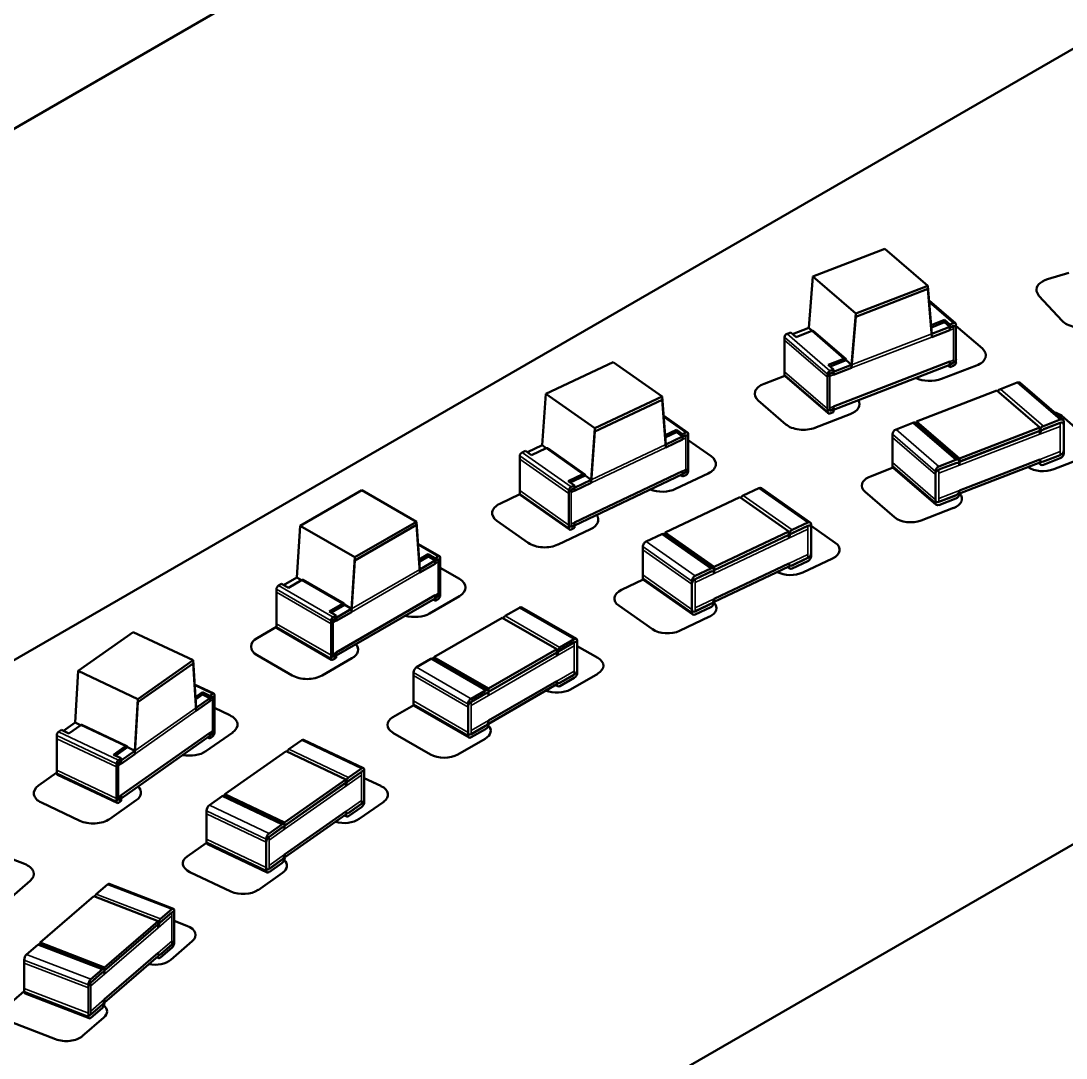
# Model space of a CAD drawing. Header units: inches. Extents: x -20.7 to 49, y -43 to 17.2.
# Drawn here: x -16.195 to -14.916, y -1.055 to 0.214 of the extents above; entities that cross this region are included whole.
import ezdxf

# ---------------------------------------------------------------- set-up
doc = ezdxf.new("R2010")
doc.units = ezdxf.units.IN
doc.header["$MEASUREMENT"] = 0
doc.layers.add('Visible (ANSI)', color=7, linetype='Continuous', lineweight=50)
doc.layers.add('Visible Narrow (ANSI)', color=7, linetype='Continuous', lineweight=35)

msp = doc.modelspace()

# ---------------------------------------------------------------- linework, layer by layer
at = {"layer": 'Visible (ANSI)'}
for p, q in [((-14.6888, 0.957), (-17.2779, -0.5378)), ((-17.2233, -1.1568), (-14.6665, 0.3194)), ((-13.4192, 0.0664), (-16.0332, -1.4429)), ((-15.226, -0.0984), (-15.1377, -0.0643)), ((-15.1377, -0.0643), (-15.0852, -0.1097)), ((-15.231, -0.1611), (-15.226, -0.0984)), ((-15.226, -0.0984), (-15.1735, -0.1438)), ((-14.9389, -0.1017), (-14.9128, -0.0937)), ((-15.1735, -0.1438), (-15.0852, -0.1097)), ((-15.1735, -0.1477), (-15.0852, -0.1136)), ((-15.0852, -0.1097), (-15.0803, -0.1686)), ((-15.0852, -0.1136), (-15.0803, -0.1724)), ((-15.0514, -0.1556), (-15.0837, -0.1278)), ((-14.9495, -0.1219), (-14.9524, -0.1163)), ((-14.921, -0.1527), (-14.9495, -0.1219)), ((-15.1785, -0.2064), (-15.1735, -0.1438)), ((-15.1785, -0.2103), (-15.1735, -0.1477)), ((-15.0647, -0.1515), (-15.0812, -0.1578)), ((-15.0582, -0.1571), (-15.0647, -0.1515)), ((-15.0647, -0.1515), (-15.0647, -0.1544)), ((-15.2507, -0.1687), (-15.231, -0.1611)), ((-15.2465, -0.1724), (-15.2273, -0.165)), ((-15.231, -0.1611), (-15.2266, -0.1648)), ((-15.1857, -0.1992), (-15.225, -0.1652)), ((-15.0809, -0.1606), (-15.0647, -0.1544)), ((-15.0803, -0.1686), (-15.0582, -0.16)), ((-15.0803, -0.1724), (-15.0582, -0.1639)), ((-15.0647, -0.1544), (-15.0582, -0.16)), ((-15.0582, -0.1571), (-15.0537, -0.1554)), ((-15.0582, -0.1571), (-15.0582, -0.16)), ((-15.0582, -0.161), (-15.0537, -0.1593)), ((-15.0582, -0.161), (-15.0582, -0.1639)), ((-15.0508, -0.1996), (-15.0508, -0.1572)), ((-15.0508, -0.1586), (-15.0185, -0.1865)), ((-15.0508, -0.2035), (-15.0508, -0.1611)), ((-15.2604, -0.2149), (-15.2604, -0.1724)), ((-15.2604, -0.2187), (-15.2604, -0.1763)), ((-15.2575, -0.1684), (-15.253, -0.1667)), ((-15.253, -0.1667), (-15.2465, -0.1724)), ((-15.5525, -0.242), (-15.4703, -0.203)), ((-15.4703, -0.203), (-15.4104, -0.2452)), ((-15.188, -0.199), (-15.2071, -0.2064)), ((-15.2048, -0.2084), (-15.185, -0.2008)), ((-15.2006, -0.2574), (-15.0582, -0.2025)), ((-15.185, -0.2008), (-15.1785, -0.2064)), ((-15.0582, -0.2025), (-15.0582, -0.2054)), ((-15.0582, -0.2054), (-15.0537, -0.2037)), ((-15.2071, -0.2064), (-15.2006, -0.2121)), ((-15.205, -0.2138), (-15.2006, -0.2121)), ((-15.205, -0.2176), (-15.2006, -0.2159)), ((-15.2006, -0.2613), (-15.0582, -0.2063)), ((-15.2006, -0.215), (-15.1785, -0.2064)), ((-15.2006, -0.2188), (-15.1785, -0.2103)), ((-15.2006, -0.215), (-15.2006, -0.2121)), ((-15.2006, -0.2188), (-15.2006, -0.2159)), ((-15.0256, -0.2072), (-15.0686, -0.2237)), ((-15.0582, -0.2092), (-15.0605, -0.2072)), ((-15.0582, -0.2063), (-15.0582, -0.2092)), ((-15.0582, -0.2092), (-15.0537, -0.2075)), ((-15.2856, -0.2295), (-15.2602, -0.2197)), ((-15.2073, -0.2656), (-15.2598, -0.2203)), ((-15.2079, -0.2602), (-15.2079, -0.2178)), ((-15.2079, -0.2641), (-15.2079, -0.2217)), ((-14.9964, -0.2361), (-14.9758, -0.2281)), ((-14.9198, -0.2738), (-14.9723, -0.2285)), ((-15.5571, -0.3049), (-15.5525, -0.242)), ((-15.5525, -0.242), (-15.4926, -0.2841)), ((-15.0991, -0.2757), (-15.0008, -0.2378)), ((-14.9484, -0.2832), (-15.0008, -0.2378)), ((-15.4926, -0.2841), (-15.4104, -0.2452)), ((-15.4926, -0.288), (-15.4104, -0.2491)), ((-15.4104, -0.2452), (-15.4058, -0.3038)), ((-15.4104, -0.2491), (-15.4058, -0.3077)), ((-15.2591, -0.2793), (-15.2927, -0.2502)), ((-15.3791, -0.2892), (-15.4086, -0.2685)), ((-15.1803, -0.2668), (-15.2233, -0.2834)), ((-15.205, -0.262), (-15.2006, -0.2603)), ((-15.205, -0.2659), (-15.2006, -0.2642)), ((-15.2006, -0.2603), (-15.2006, -0.2574)), ((-15.2006, -0.2642), (-15.2006, -0.2613)), ((-15.1241, -0.2854), (-15.1035, -0.2774)), ((-15.0475, -0.3231), (-15.1, -0.2777)), ((-15.0466, -0.321), (-15.0991, -0.2757)), ((-15.0991, -0.2785), (-15.0991, -0.2757)), ((-14.9439, -0.2815), (-14.9233, -0.2735)), ((-14.9439, -0.2853), (-14.9233, -0.2774)), ((-14.9214, -0.269), (-14.8854, -0.3002)), ((-14.9189, -0.3109), (-14.9189, -0.2761)), ((-14.9189, -0.3147), (-14.9189, -0.28)), ((-15.4971, -0.3471), (-15.4926, -0.2841)), ((-15.4971, -0.3509), (-15.4926, -0.288)), ((-15.3928, -0.2859), (-15.4067, -0.2925)), ((-15.4065, -0.2953), (-15.3928, -0.2888)), ((-15.4058, -0.3038), (-15.3853, -0.2941)), ((-15.3853, -0.2912), (-15.3928, -0.2859)), ((-15.3928, -0.2859), (-15.3928, -0.2888)), ((-15.3928, -0.2888), (-15.3853, -0.2941)), ((-15.3853, -0.2912), (-15.3812, -0.2892)), ((-15.3853, -0.2912), (-15.3853, -0.2941)), ((-15.3853, -0.295), (-15.3812, -0.2931)), ((-15.3784, -0.3333), (-15.3784, -0.2908)), ((-15.1285, -0.3261), (-15.1285, -0.2914)), ((-15.0466, -0.321), (-14.9484, -0.2832)), ((-15.0466, -0.3249), (-14.9484, -0.287)), ((-14.9484, -0.2875), (-14.9484, -0.2832)), ((-14.9484, -0.2914), (-14.9484, -0.287)), ((-15.5752, -0.3135), (-15.5571, -0.3049)), ((-15.5571, -0.3049), (-15.552, -0.3084)), ((-15.4058, -0.3077), (-15.3853, -0.2979)), ((-15.3853, -0.295), (-15.3853, -0.2979)), ((-15.3784, -0.3371), (-15.3784, -0.2947)), ((-15.3784, -0.2987), (-15.3504, -0.3184)), ((-15.1285, -0.33), (-15.1285, -0.2953)), ((-15.5845, -0.3603), (-15.5845, -0.3179)), ((-15.5817, -0.3137), (-15.5776, -0.3117)), ((-15.5776, -0.3117), (-15.5701, -0.317)), ((-15.5701, -0.317), (-15.5523, -0.3086)), ((-15.5053, -0.3402), (-15.5503, -0.3086)), ((-14.9439, -0.3249), (-14.9233, -0.3169)), ((-14.8919, -0.3191), (-14.9312, -0.3343)), ((-15.5845, -0.3642), (-15.5845, -0.3217)), ((-15.1555, -0.3429), (-15.1277, -0.3322)), ((-15.0751, -0.3776), (-15.1276, -0.3323)), ((-15.0716, -0.3307), (-15.051, -0.3228)), ((-15.0716, -0.3346), (-15.051, -0.3266)), ((-15.0466, -0.3254), (-15.0466, -0.321)), ((-15.0466, -0.3601), (-14.9484, -0.3222)), ((-15.0466, -0.3292), (-15.0466, -0.3249)), ((-15.0466, -0.3249), (-15.0466, -0.3249)), ((-15.0466, -0.364), (-14.9484, -0.3261)), ((-14.9474, -0.3284), (-14.9496, -0.3265)), ((-14.9439, -0.3287), (-14.9233, -0.3208)), ((-15.5074, -0.3402), (-15.5252, -0.3486)), ((-15.5227, -0.3504), (-15.5046, -0.3418)), ((-15.5177, -0.3992), (-15.3853, -0.3365)), ((-15.5177, -0.4031), (-15.3853, -0.3404)), ((-15.5046, -0.3418), (-15.4971, -0.3471)), ((-15.354, -0.3394), (-15.3939, -0.3583)), ((-15.3853, -0.3432), (-15.3877, -0.3415)), ((-15.3853, -0.3365), (-15.3853, -0.3394)), ((-15.3853, -0.3394), (-15.3812, -0.3374)), ((-15.3853, -0.3404), (-15.3853, -0.3432)), ((-15.3853, -0.3432), (-15.3812, -0.3413)), ((-15.076, -0.3715), (-15.076, -0.3368)), ((-15.076, -0.3753), (-15.076, -0.3406)), ((-15.5252, -0.3486), (-15.5177, -0.3539)), ((-15.5218, -0.3558), (-15.5177, -0.3539)), ((-15.5218, -0.3597), (-15.5177, -0.3578)), ((-15.5177, -0.3568), (-15.4971, -0.3471)), ((-15.5177, -0.3607), (-15.4971, -0.3509)), ((-15.5177, -0.3568), (-15.5177, -0.3539)), ((-15.5177, -0.3607), (-15.5177, -0.3578)), ((-15.3111, -0.3663), (-15.292, -0.3572)), ((-15.229, -0.3994), (-15.2889, -0.3572)), ((-15.853, -0.4033), (-15.7779, -0.3599)), ((-15.7779, -0.3599), (-15.711, -0.3985)), ((-15.6089, -0.3764), (-15.5844, -0.3647)), ((-15.5238, -0.4079), (-15.5838, -0.3658)), ((-15.5245, -0.4025), (-15.5245, -0.36)), ((-15.5245, -0.4063), (-15.5245, -0.3639)), ((-15.4065, -0.4115), (-15.3152, -0.3683)), ((-15.2553, -0.4104), (-15.3152, -0.3683)), ((-15.126, -0.393), (-15.1621, -0.3618)), ((-15.0716, -0.3741), (-15.051, -0.3662)), ((-15.0716, -0.378), (-15.051, -0.37)), ((-15.0539, -0.3816), (-15.0932, -0.3968)), ((-15.8572, -0.4665), (-15.853, -0.4033)), ((-15.853, -0.4033), (-15.7862, -0.4419)), ((-15.7862, -0.4419), (-15.711, -0.3985)), ((-15.7862, -0.4457), (-15.711, -0.4023)), ((-15.711, -0.3985), (-15.7069, -0.4568)), ((-15.711, -0.4023), (-15.7069, -0.4607)), ((-15.5741, -0.4244), (-15.6125, -0.3974)), ((-15.4978, -0.4075), (-15.5377, -0.4264)), ((-15.5218, -0.4041), (-15.5177, -0.4021)), ((-15.5218, -0.4079), (-15.5177, -0.406)), ((-15.5177, -0.4021), (-15.5177, -0.3992)), ((-15.5177, -0.406), (-15.5177, -0.4031)), ((-15.2512, -0.4085), (-15.232, -0.3994)), ((-15.2512, -0.4123), (-15.232, -0.4033)), ((-15.2279, -0.4365), (-15.2279, -0.4018)), ((-15.2279, -0.4034), (-15.1985, -0.4241)), ((-15.2279, -0.4404), (-15.2279, -0.4057)), ((-15.4298, -0.4226), (-15.4107, -0.4135)), ((-15.3477, -0.4556), (-15.4076, -0.4135)), ((-15.3466, -0.4537), (-15.4065, -0.4115)), ((-15.4065, -0.4142), (-15.4065, -0.4115)), ((-15.3466, -0.4537), (-15.2553, -0.4104)), ((-15.3466, -0.4576), (-15.2553, -0.4143)), ((-15.2553, -0.4148), (-15.2553, -0.4104)), ((-15.2553, -0.4186), (-15.2553, -0.4143)), ((-15.6825, -0.4407), (-15.7091, -0.4254)), ((-15.4339, -0.4636), (-15.4339, -0.4288)), ((-15.4339, -0.4674), (-15.4339, -0.4327)), ((-15.7904, -0.505), (-15.7862, -0.4419)), ((-15.7904, -0.5089), (-15.7862, -0.4457)), ((-15.6964, -0.4383), (-15.7077, -0.4448)), ((-15.7075, -0.4476), (-15.6964, -0.4411)), ((-15.7069, -0.4568), (-15.6881, -0.446)), ((-15.6881, -0.4431), (-15.6964, -0.4383)), ((-15.6964, -0.4383), (-15.6964, -0.4411)), ((-15.6964, -0.4411), (-15.6881, -0.446)), ((-15.6881, -0.4431), (-15.6843, -0.4409)), ((-15.6881, -0.4431), (-15.6881, -0.446)), ((-15.6881, -0.4469), (-15.6843, -0.4448)), ((-15.6881, -0.4469), (-15.6881, -0.4498)), ((-15.6818, -0.4848), (-15.6818, -0.4423)), ((-15.6818, -0.4886), (-15.6818, -0.4462)), ((-15.2512, -0.4519), (-15.232, -0.4428)), ((-15.2512, -0.4557), (-15.232, -0.4467)), ((-15.2018, -0.4433), (-15.2383, -0.4606)), ((-15.7069, -0.4607), (-15.6881, -0.4498)), ((-15.6818, -0.4549), (-15.6583, -0.4684)), ((-15.3699, -0.4647), (-15.3507, -0.4556)), ((-15.3699, -0.4686), (-15.3507, -0.4595)), ((-15.3466, -0.4928), (-15.2553, -0.4495)), ((-15.3466, -0.4966), (-15.2553, -0.4533)), ((-15.3466, -0.458), (-15.3466, -0.4537)), ((-15.3466, -0.4576), (-15.3466, -0.4575)), ((-15.3466, -0.4619), (-15.3466, -0.4576)), ((-15.2543, -0.4557), (-15.2567, -0.454)), ((-15.8735, -0.4759), (-15.8572, -0.4665)), ((-15.8676, -0.4792), (-15.8514, -0.4698)), ((-15.8572, -0.4665), (-15.8514, -0.4698)), ((-15.7995, -0.4986), (-15.8496, -0.4697)), ((-15.4601, -0.4819), (-15.4334, -0.4692)), ((-15.3729, -0.512), (-15.4329, -0.4698)), ((-15.374, -0.5057), (-15.374, -0.471)), ((-15.8823, -0.5234), (-15.8823, -0.4809)), ((-15.8823, -0.5272), (-15.8823, -0.4848)), ((-15.8797, -0.4766), (-15.876, -0.4744)), ((-15.876, -0.4744), (-15.8676, -0.4792)), ((-15.374, -0.5096), (-15.374, -0.4749)), ((-15.8092, -0.5583), (-15.6881, -0.4884)), ((-15.8092, -0.5622), (-15.6881, -0.4923)), ((-15.6583, -0.4895), (-15.6949, -0.5106)), ((-15.6881, -0.4951), (-15.6906, -0.4937)), ((-15.6881, -0.4884), (-15.6881, -0.4913)), ((-15.6881, -0.4913), (-15.6843, -0.4891)), ((-15.6881, -0.4923), (-15.6881, -0.4951)), ((-15.6881, -0.4951), (-15.6843, -0.493)), ((-15.8012, -0.4988), (-15.8175, -0.5082)), ((-15.8175, -0.5082), (-15.8092, -0.513)), ((-15.815, -0.5096), (-15.7987, -0.5002)), ((-15.8092, -0.5159), (-15.7904, -0.505)), ((-15.8092, -0.5197), (-15.7904, -0.5089)), ((-15.7987, -0.5002), (-15.7904, -0.505)), ((-15.6022, -0.5137), (-15.5847, -0.5036)), ((-15.5152, -0.5419), (-15.582, -0.5033)), ((-15.4222, -0.5301), (-15.4634, -0.5011)), ((-15.3699, -0.5081), (-15.3507, -0.499)), ((-15.3699, -0.512), (-15.3507, -0.5029)), ((-15.8154, -0.5619), (-15.8154, -0.5195)), ((-15.8154, -0.5658), (-15.8154, -0.5234)), ((-15.8129, -0.5152), (-15.8092, -0.513)), ((-15.8129, -0.519), (-15.8092, -0.5168)), ((-15.8092, -0.5159), (-15.8092, -0.513)), ((-15.8092, -0.5197), (-15.8092, -0.5168)), ((-15.6895, -0.5641), (-15.606, -0.5159)), ((-15.5392, -0.5545), (-15.606, -0.5159)), ((-15.3524, -0.5146), (-15.3889, -0.532)), ((-16.1247, -0.5808), (-16.0573, -0.5334)), ((-16.0573, -0.5334), (-15.9842, -0.568)), ((-15.9057, -0.5408), (-15.8823, -0.5272)), ((-15.8147, -0.5674), (-15.8815, -0.5288)), ((-15.5354, -0.5523), (-15.5179, -0.5422)), ((-15.5354, -0.5561), (-15.5179, -0.546)), ((-15.5141, -0.5791), (-15.5141, -0.5443)), ((-15.5141, -0.5829), (-15.5141, -0.5482)), ((-15.8629, -0.5866), (-15.9057, -0.5619)), ((-15.8129, -0.5634), (-15.8092, -0.5612)), ((-15.8092, -0.5612), (-15.8092, -0.5583)), ((-15.8092, -0.5651), (-15.8092, -0.5622)), ((-15.6227, -0.6027), (-15.5392, -0.5545)), ((-15.6227, -0.6065), (-15.5392, -0.5583)), ((-15.5392, -0.5588), (-15.5392, -0.5545)), ((-15.5392, -0.5627), (-15.5392, -0.5583)), ((-15.5141, -0.5506), (-15.4891, -0.5651)), ((-16.0517, -0.6154), (-15.9842, -0.568)), ((-16.0517, -0.6193), (-15.9842, -0.5719)), ((-15.9842, -0.568), (-15.9805, -0.6261)), ((-15.9842, -0.5719), (-15.9805, -0.63)), ((-15.7899, -0.5655), (-15.8264, -0.5866)), ((-15.8129, -0.5672), (-15.8092, -0.5651)), ((-15.7108, -0.5764), (-15.6933, -0.5663)), ((-15.6238, -0.6046), (-15.6906, -0.566)), ((-15.6227, -0.6027), (-15.6895, -0.5641)), ((-15.6895, -0.5666), (-15.6895, -0.5641)), ((-16.1285, -0.6442), (-16.1247, -0.5808)), ((-16.1247, -0.5808), (-16.0517, -0.6154)), ((-15.7146, -0.6176), (-15.7146, -0.5829)), ((-15.7146, -0.6215), (-15.7146, -0.5868)), ((-15.5354, -0.5957), (-15.5179, -0.5856)), ((-15.4891, -0.5844), (-15.5225, -0.6036)), ((-15.9587, -0.6087), (-15.9823, -0.5975)), ((-15.6227, -0.6417), (-15.5392, -0.5935)), ((-15.6227, -0.6456), (-15.5392, -0.5974)), ((-15.5381, -0.5998), (-15.5407, -0.5983)), ((-15.5354, -0.5995), (-15.5179, -0.5894)), ((-15.9728, -0.607), (-15.9813, -0.6131)), ((-15.9811, -0.6158), (-15.9728, -0.6099)), ((-15.9636, -0.6114), (-15.9728, -0.607)), ((-15.9728, -0.607), (-15.9728, -0.6099)), ((-15.9728, -0.6099), (-15.9636, -0.6143)), ((-15.9636, -0.6114), (-15.9603, -0.609)), ((-15.9636, -0.6114), (-15.9636, -0.6143)), ((-15.9636, -0.6152), (-15.9603, -0.6129)), ((-15.958, -0.6527), (-15.958, -0.6103)), ((-15.644, -0.615), (-15.6264, -0.6048)), ((-15.644, -0.6188), (-15.6264, -0.6087)), ((-15.6227, -0.607), (-15.6227, -0.6027)), ((-15.6227, -0.6109), (-15.6227, -0.6065)), ((-15.6227, -0.6065), (-15.6227, -0.6065)), ((-16.0554, -0.6788), (-16.0517, -0.6154)), ((-16.0554, -0.6827), (-16.0517, -0.6193)), ((-15.9805, -0.6261), (-15.9636, -0.6143)), ((-15.9805, -0.63), (-15.9636, -0.6181)), ((-15.9636, -0.6152), (-15.9636, -0.6181)), ((-15.958, -0.6566), (-15.958, -0.6142)), ((-15.958, -0.6263), (-15.9393, -0.6352)), ((-15.7396, -0.6374), (-15.7143, -0.6228)), ((-15.6466, -0.6625), (-15.7135, -0.6239)), ((-15.6477, -0.6562), (-15.6477, -0.6215)), ((-15.6477, -0.6601), (-15.6477, -0.6253)), ((-16.1429, -0.6544), (-16.1285, -0.6442)), ((-16.1362, -0.6575), (-16.1216, -0.6472)), ((-16.1285, -0.6442), (-16.1218, -0.6474)), ((-16.0653, -0.6729), (-16.1201, -0.6469)), ((-15.644, -0.6584), (-15.6264, -0.6482)), ((-15.644, -0.6622), (-15.6264, -0.6521)), ((-16.1509, -0.7025), (-16.1509, -0.66)), ((-16.1509, -0.7063), (-16.1509, -0.6639)), ((-16.1487, -0.6556), (-16.1453, -0.6532)), ((-16.1453, -0.6532), (-16.1362, -0.6575)), ((-16.0723, -0.7331), (-15.9636, -0.6567)), ((-16.0723, -0.737), (-15.9636, -0.6606)), ((-15.9357, -0.6562), (-15.9685, -0.6793)), ((-15.9636, -0.6635), (-15.9661, -0.6623)), ((-15.9636, -0.6567), (-15.9636, -0.6596)), ((-15.9636, -0.6596), (-15.9603, -0.6572)), ((-15.9636, -0.6606), (-15.9636, -0.6635)), ((-15.9636, -0.6635), (-15.9603, -0.6611)), ((-15.6937, -0.6832), (-15.7396, -0.6567)), ((-15.6269, -0.6639), (-15.6603, -0.6832)), ((-16.0668, -0.6732), (-16.0814, -0.6835)), ((-16.0789, -0.6846), (-16.0645, -0.6745)), ((-16.0645, -0.6745), (-16.0554, -0.6788)), ((-15.8669, -0.6769), (-15.8512, -0.6658)), ((-15.7758, -0.7), (-15.8489, -0.6653)), ((-16.0814, -0.6835), (-16.0723, -0.6878)), ((-16.0756, -0.6902), (-16.0723, -0.6878)), ((-16.0723, -0.6907), (-16.0554, -0.6788)), ((-16.0723, -0.6946), (-16.0554, -0.6827)), ((-16.0723, -0.6907), (-16.0723, -0.6878)), ((-15.9452, -0.732), (-15.8703, -0.6792)), ((-15.7972, -0.7139), (-15.8703, -0.6792)), ((-16.0779, -0.7371), (-16.0779, -0.6947)), ((-16.0779, -0.7409), (-16.0779, -0.6985)), ((-16.0756, -0.694), (-16.0723, -0.6917)), ((-16.0723, -0.6946), (-16.0723, -0.6917)), ((-15.7939, -0.7115), (-15.7781, -0.7004)), ((-15.7747, -0.7371), (-15.7747, -0.7024)), ((-16.1732, -0.7212), (-16.1509, -0.7055)), ((-16.0772, -0.7426), (-16.1502, -0.708)), ((-15.8722, -0.7666), (-15.7972, -0.7139)), ((-15.7972, -0.7182), (-15.7972, -0.7139)), ((-15.7939, -0.7153), (-15.7781, -0.7043)), ((-15.7747, -0.741), (-15.7747, -0.7062)), ((-15.7747, -0.7121), (-15.7543, -0.7218)), ((-15.8722, -0.7704), (-15.7972, -0.7177)), ((-15.7972, -0.7221), (-15.7972, -0.7177)), ((-16.0537, -0.7392), (-16.0865, -0.7623)), ((-16.0756, -0.7384), (-16.0723, -0.736)), ((-16.0756, -0.7423), (-16.0723, -0.7399)), ((-16.0723, -0.736), (-16.0723, -0.7331)), ((-16.0723, -0.7399), (-16.0723, -0.737)), ((-15.9643, -0.7454), (-15.9486, -0.7343)), ((-15.8732, -0.7685), (-15.9463, -0.7339)), ((-15.8722, -0.7666), (-15.9452, -0.732)), ((-15.9452, -0.7344), (-15.9452, -0.732)), ((-15.751, -0.741), (-15.781, -0.7621)), ((-16.1229, -0.7644), (-16.1697, -0.7422)), ((-15.9677, -0.7868), (-15.9677, -0.7521)), ((-15.8722, -0.8056), (-15.7972, -0.7529)), ((-15.7939, -0.7549), (-15.7781, -0.7438)), ((-15.7939, -0.7587), (-15.7781, -0.7477)), ((-15.9677, -0.7907), (-15.9677, -0.756)), ((-15.8722, -0.8095), (-15.7972, -0.7568)), ((-15.8722, -0.7709), (-15.8722, -0.7666)), ((-15.7961, -0.7592), (-15.7988, -0.7579)), ((-15.8913, -0.78), (-15.8755, -0.7689)), ((-15.8913, -0.7839), (-15.8755, -0.7728)), ((-15.8722, -0.7748), (-15.8722, -0.7704)), ((-15.8722, -0.7704), (-15.8722, -0.7704)), ((-15.9914, -0.808), (-15.9676, -0.7913)), ((-15.8946, -0.8214), (-15.8946, -0.7867)), ((-15.8946, -0.8253), (-15.8946, -0.7906)), ((-15.8935, -0.8277), (-15.9666, -0.7931)), ((-16.2044, -0.8118), (-16.1906, -0.8171)), ((-15.8913, -0.8234), (-15.8755, -0.8123)), ((-15.8913, -0.8273), (-15.8755, -0.8162)), ((-15.9379, -0.851), (-15.9881, -0.8272)), ((-15.8747, -0.828), (-15.9046, -0.8491)), ((-16.1835, -0.8378), (-16.2122, -0.8626)), ((-16.1026, -0.8542), (-16.0888, -0.8423)), ((-16.0083, -0.872), (-16.0869, -0.8417)), ((-16.1712, -0.9135), (-16.1055, -0.8568)), ((-16.027, -0.8871), (-16.1055, -0.8568)), ((-16.024, -0.8845), (-16.0102, -0.8726)), ((-16.024, -0.8884), (-16.0102, -0.8765)), ((-16.0073, -0.9091), (-16.0073, -0.8744)), ((-16.0073, -0.913), (-16.0073, -0.8783)), ((-16.0926, -0.9438), (-16.027, -0.8871)), ((-16.0926, -0.9476), (-16.027, -0.8909)), ((-16.027, -0.8914), (-16.027, -0.8871)), ((-16.027, -0.8953), (-16.027, -0.8909)), ((-16.0073, -0.8868), (-15.9917, -0.8928)), ((-16.1879, -0.9279), (-16.1741, -0.916)), ((-16.0936, -0.9457), (-16.1722, -0.9154)), ((-16.0926, -0.9438), (-16.1712, -0.9135)), ((-16.1712, -0.9158), (-16.1712, -0.9135)), ((-16.024, -0.9279), (-16.0102, -0.916)), ((-16.024, -0.9318), (-16.0102, -0.9199)), ((-15.9852, -0.9118), (-16.0114, -0.9344)), ((-16.0926, -0.9828), (-16.027, -0.9261)), ((-16.0926, -0.9867), (-16.027, -0.93)), ((-16.0259, -0.9324), (-16.0286, -0.9314)), ((-16.1908, -0.9695), (-16.1908, -0.9348)), ((-16.1908, -0.9734), (-16.1908, -0.9387)), ((-16.0926, -0.9481), (-16.0926, -0.9438)), ((-16.1093, -0.9582), (-16.0955, -0.9463)), ((-16.1093, -0.9621), (-16.0955, -0.9502)), ((-16.0926, -0.952), (-16.0926, -0.9476)), ((-16.0926, -0.9476), (-16.0926, -0.9476)), ((-16.1123, -0.9999), (-16.1123, -0.9651)), ((-16.1123, -1.0037), (-16.1123, -0.969)), ((-16.213, -0.992), (-16.1908, -0.9729)), ((-16.1112, -1.0061), (-16.1898, -0.9758)), ((-16.1093, -1.0016), (-16.0955, -0.9897)), ((-16.1093, -1.0055), (-16.0955, -0.9936)), ((-16.0934, -1.0053), (-16.1197, -1.028)), ((-16.1524, -1.0318), (-16.2064, -1.0109))]:
    msp.add_line(p, q, dxfattribs=at)
for centre, major_axis, ratio, start_param, end_param in [((-14.9267, -0.1149), (-0.0258, 0), 0.57735, 5.203247, 6.381371), ((-14.8982, -0.1457), (-0.0258, 0), 0.57735, 0.49087, 2.061673), ((-15.2273, -0.1679), (0.00232, 0.00268), 0.678892, 0, 0.904839), ((-15.0537, -0.1583), (0.00232, 0.00268), 0.678892, 5.617228, 7.188024), ((-15.0537, -0.1622), (0.00232, 0.00268), 0.678892, 5.617228, 7.188024), ((-15.2575, -0.1713), (0.00232, 0.00268), 0.678892, 0.904839, 2.475635), ((-15.04, -0.1948), (0.0258, 0), 0.57735, 5.301431, 6.872241), ((-15.188, -0.2019), (0.00232, 0.00268), 0.678892, 5.617228, 7.188024), ((-15.0537, -0.2008), (-0.00232, -0.00268), 0.678892, 0.904839, 2.475635), ((-15.0537, -0.2046), (-0.00232, -0.00268), 0.678892, 0.904839, 2.475635), ((-15.205, -0.2167), (0.00232, 0.00268), 0.678892, 0.904839, 2.475635), ((-15.2712, -0.2419), (-0.0258, 0), 0.57735, 5.301431, 6.872241), ((-15.2575, -0.2176), (-0.00232, -0.00268), 0.678892, 5.617228, 6.283185), ((-15.205, -0.2205), (0.00232, 0.00268), 0.678892, 0.904839, 2.475635), ((-15.0829, -0.2113), (-0.0258, 0), 0.57735, 0.845837, 2.159852), ((-14.9758, -0.2325), (0.00347, 0.00402), 0.678892, 0, 0.904839), ((-14.9964, -0.2404), (0.00347, 0.00402), 0.678892, 0.904839, 1.740118), ((-15.1946, -0.2544), (0.0258, 0), 0.57735, 5.301431, 6.615438), ((-15.205, -0.2591), (-0.00232, -0.00268), 0.678892, 5.617228, 7.188024), ((-15.205, -0.263), (-0.00232, -0.00268), 0.678892, 5.617228, 7.188024), ((-14.9411, -0.2766), (0.0236, 0), 0.57735, 0.589058, 1.122428), ((-15.2376, -0.271), (-0.0258, 0), 0.57735, 0.589036, 2.159852), ((-15.1035, -0.2817), (0.00347, 0.00402), 0.678892, 0, 0.904839), ((-14.9233, -0.2778), (0.00347, 0.00402), 0.678892, 5.617228, 7.188024), ((-14.9233, -0.2817), (0.00347, 0.00402), 0.678892, 5.617228, 7.188024), ((-15.3812, -0.2921), (0.00204, 0.0029), 0.63116, 5.551937, 7.122734), ((-15.3812, -0.296), (0.00204, 0.0029), 0.63116, 5.551937, 7.122734), ((-15.1241, -0.2897), (0.00347, 0.00402), 0.678892, 0.904839, 2.475635), ((-14.9439, -0.2858), (0.00347, 0.00402), 0.678892, 0.904839, 2.475635), ((-14.9439, -0.2897), (0.00347, 0.00402), 0.678892, 0.904839, 2.475635), ((-15.5817, -0.3166), (0.00204, 0.0029), 0.63116, 0.839548, 2.410345), ((-15.5523, -0.3115), (0.00204, 0.0029), 0.63116, 0, 0.839548), ((-15.3704, -0.3278), (0.0258, 0), 0.57735, 5.399603, 6.97042), ((-14.9233, -0.3126), (-0.00347, -0.00402), 0.678892, 0.904839, 2.475635), ((-14.9233, -0.3164), (-0.00347, -0.00402), 0.678892, 0.904839, 2.475635), ((-15.1241, -0.3283), (-0.00347, -0.00402), 0.678892, 5.617228, 6.283185), ((-15.0716, -0.335), (0.00347, 0.00402), 0.678892, 0.904839, 2.475635), ((-15.051, -0.3271), (0.00347, 0.00402), 0.678892, 5.617228, 7.188024), ((-15.051, -0.331), (0.00347, 0.00402), 0.678892, 5.617228, 7.188024), ((-14.9443, -0.3229), (-0.0236, 0), 0.57735, 0.685057, 2.159836), ((-14.9439, -0.3205), (-0.00347, -0.00402), 0.678892, 5.617228, 7.188024), ((-14.9439, -0.3244), (-0.00347, -0.00402), 0.678892, 5.617228, 7.188024), ((-15.5074, -0.3431), (0.00204, 0.0029), 0.63116, 5.551937, 7.122734), ((-15.3812, -0.3346), (-0.00204, -0.0029), 0.63116, 0.839548, 2.410345), ((-15.3812, -0.3384), (-0.00204, -0.0029), 0.63116, 0.839548, 2.410345), ((-15.1424, -0.3543), (-0.0236, 0), 0.57735, 5.301437, 6.872235), ((-15.0716, -0.3389), (0.00347, 0.00402), 0.678892, 0.904839, 2.475635), ((-15.5218, -0.3587), (0.00204, 0.0029), 0.63116, 0.839548, 2.410345), ((-15.292, -0.3616), (0.00306, 0.00435), 0.63116, 0, 0.839548), ((-15.5817, -0.3629), (-0.00204, -0.0029), 0.63116, 5.551937, 6.283185), ((-15.5218, -0.3626), (0.00204, 0.0029), 0.63116, 0.839548, 2.410345), ((-15.4103, -0.3468), (-0.0258, 0), 0.57735, 0.973441, 2.258031), ((-15.3111, -0.3707), (0.00306, 0.00435), 0.63116, 0.839548, 1.647414), ((-15.067, -0.3703), (0.0236, 0), 0.57735, 5.301437, 6.77623), ((-15.051, -0.3618), (-0.00347, -0.00402), 0.678892, 0.904839, 2.475635), ((-15.051, -0.3657), (-0.00347, -0.00402), 0.678892, 0.904839, 2.475635), ((-15.5925, -0.3879), (-0.0258, 0), 0.57735, 5.399603, 6.97042), ((-15.0716, -0.3698), (-0.00347, -0.00402), 0.678892, 5.617228, 7.188024), ((-15.0716, -0.3736), (-0.00347, -0.00402), 0.678892, 5.617228, 7.188024), ((-15.5142, -0.396), (0.0258, 0), 0.57735, 5.399603, 6.684198), ((-15.1063, -0.3854), (-0.0236, 0), 0.57735, 0.589058, 2.159836), ((-15.5218, -0.4012), (-0.00204, -0.0029), 0.63116, 5.551937, 7.122734), ((-15.5218, -0.405), (-0.00204, -0.0029), 0.63116, 5.551937, 7.122734), ((-15.2512, -0.4128), (0.00306, 0.00435), 0.63116, 0.839548, 2.410345), ((-15.232, -0.4037), (0.00306, 0.00435), 0.63116, 5.551937, 7.122734), ((-15.232, -0.4076), (0.00306, 0.00435), 0.63116, 5.551937, 7.122734), ((-15.4107, -0.4178), (0.00306, 0.00435), 0.63116, 0, 0.839548), ((-15.2512, -0.4167), (0.00306, 0.00435), 0.63116, 0.839548, 2.410345), ((-15.5541, -0.4149), (-0.0258, 0), 0.57735, 0.687214, 2.258031), ((-15.4298, -0.4269), (0.00306, 0.00435), 0.63116, 0.839548, 2.410345), ((-15.2167, -0.4327), (0.0236, 0), 0.57735, 5.399613, 6.970407), ((-15.6843, -0.4438), (0.00177, 0.00307), 0.57735, 5.497787, 7.068583), ((-15.6843, -0.4477), (0.00177, 0.00307), 0.57735, 5.497787, 7.068583), ((-15.232, -0.4385), (-0.00306, -0.00435), 0.63116, 0.839548, 2.410345), ((-15.232, -0.4423), (-0.00306, -0.00435), 0.63116, 0.839548, 2.410345), ((-15.3507, -0.46), (0.00306, 0.00435), 0.63116, 5.551937, 7.122734), ((-15.3507, -0.4638), (0.00306, 0.00435), 0.63116, 5.551937, 7.122734), ((-15.2533, -0.45), (-0.0236, 0), 0.57735, 0.820687, 2.258014), ((-15.2512, -0.4475), (-0.00306, -0.00435), 0.63116, 5.551937, 7.122734), ((-15.2512, -0.4514), (-0.00306, -0.00435), 0.63116, 5.551937, 7.122734), ((-15.8514, -0.4727), (0.00177, 0.00307), 0.57735, 0, 0.785398), ((-15.6766, -0.479), (0.0258, 0), 0.57735, 5.497781, 7.06859), ((-15.4298, -0.4655), (-0.00306, -0.00435), 0.63116, 5.551937, 6.283185), ((-15.3699, -0.4691), (0.00306, 0.00435), 0.63116, 0.839548, 2.410345), ((-15.3699, -0.4729), (0.00306, 0.00435), 0.63116, 0.839548, 2.410345), ((-15.8797, -0.4795), (0.00177, 0.00307), 0.57735, 0.785398, 2.356194), ((-15.6843, -0.4862), (-0.00177, -0.00307), 0.57735, 0.785398, 2.356194), ((-15.4451, -0.4924), (-0.0236, 0), 0.57735, 5.399613, 6.970407), ((-15.8012, -0.5017), (0.00177, 0.00307), 0.57735, 5.497787, 7.068583), ((-15.6843, -0.4901), (-0.00177, -0.00307), 0.57735, 0.785398, 2.356194), ((-15.3674, -0.5041), (0.0236, 0), 0.57735, 5.399613, 6.786447), ((-15.3507, -0.4947), (-0.00306, -0.00435), 0.63116, 0.839548, 2.410345), ((-15.3507, -0.4986), (-0.00306, -0.00435), 0.63116, 0.839548, 2.410345), ((-15.7131, -0.5001), (-0.0258, 0), 0.57735, 1.105098, 2.356201), ((-15.5847, -0.5079), (0.00266, 0.0046), 0.57735, 0, 0.785398), ((-15.3699, -0.5038), (-0.00306, -0.00435), 0.63116, 5.551937, 7.122734), ((-15.3699, -0.5076), (-0.00306, -0.00435), 0.63116, 5.551937, 7.122734), ((-15.8129, -0.5181), (0.00177, 0.00307), 0.57735, 0.785398, 2.356194), ((-15.8129, -0.5219), (0.00177, 0.00307), 0.57735, 0.785398, 2.356194), ((-15.6022, -0.5181), (0.00266, 0.0046), 0.57735, 0.785398, 1.570796), ((-15.8797, -0.5258), (-0.00177, -0.00307), 0.57735, 5.497787, 6.283185), ((-15.4039, -0.5214), (-0.0236, 0), 0.57735, 0.687233, 2.258014), ((-15.8875, -0.5513), (-0.0258, 0), 0.57735, 5.497781, 7.06859), ((-15.8081, -0.5549), (0.0258, 0), 0.57735, 5.497781, 6.748884), ((-15.5179, -0.5465), (0.00266, 0.0046), 0.57735, 5.497787, 7.068583), ((-15.5179, -0.5504), (0.00266, 0.0046), 0.57735, 5.497787, 7.068583), ((-15.8129, -0.5605), (-0.00177, -0.00307), 0.57735, 5.497787, 7.068583), ((-15.5354, -0.5566), (0.00266, 0.0046), 0.57735, 0.785398, 2.356194), ((-15.5354, -0.5605), (0.00266, 0.0046), 0.57735, 0.785398, 2.356194), ((-15.8129, -0.5643), (-0.00177, -0.00307), 0.57735, 5.497787, 7.068583), ((-15.6933, -0.5706), (0.00266, 0.0046), 0.57735, 0, 0.785398), ((-15.5058, -0.5747), (0.0236, 0), 0.57735, 5.497793, 7.068577), ((-15.8447, -0.576), (-0.0258, 0), 0.57735, 0.785392, 2.356201), ((-15.7108, -0.5807), (0.00266, 0.0046), 0.57735, 0.785398, 2.356194), ((-15.5179, -0.5812), (-0.00266, -0.0046), 0.57735, 0.785398, 2.356194), ((-15.5179, -0.5851), (-0.00266, -0.0046), 0.57735, 0.785398, 2.356194), ((-15.5354, -0.5913), (-0.00266, -0.0046), 0.57735, 5.497787, 7.068583), ((-15.5354, -0.5952), (-0.00266, -0.0046), 0.57735, 5.497787, 7.068583), ((-15.9603, -0.6119), (0.00152, 0.0032), 0.51798, 5.453291, 7.024087), ((-15.9603, -0.6158), (0.00152, 0.0032), 0.51798, 5.453291, 7.024087), ((-15.6264, -0.6092), (0.00266, 0.0046), 0.57735, 5.497787, 7.068583), ((-15.6264, -0.613), (0.00266, 0.0046), 0.57735, 5.497787, 7.068583), ((-15.5392, -0.594), (-0.0236, 0), 0.57735, 0.961309, 2.356188), ((-15.7108, -0.6193), (-0.00266, -0.0046), 0.57735, 5.497787, 6.283185), ((-15.644, -0.6193), (0.00266, 0.0046), 0.57735, 0.785398, 2.356194), ((-15.644, -0.6232), (0.00266, 0.0046), 0.57735, 0.785398, 2.356194), ((-15.9557, -0.6467), (0.0258, 0), 0.57735, 5.595951, 7.166768), ((-15.7229, -0.647), (-0.0236, 0), 0.57735, 5.497793, 7.068577), ((-16.1216, -0.6501), (0.00152, 0.0032), 0.51798, 0, 0.740902), ((-15.6436, -0.6543), (0.0236, 0), 0.57735, 5.497793, 6.798623), ((-15.6264, -0.6439), (-0.00266, -0.0046), 0.57735, 0.785398, 2.356194), ((-15.6264, -0.6478), (-0.00266, -0.0046), 0.57735, 0.785398, 2.356194), ((-16.1487, -0.6585), (0.00152, 0.0032), 0.51798, 0.740902, 2.311698), ((-15.9603, -0.6543), (-0.00152, -0.0032), 0.51798, 0.740902, 2.311698), ((-15.9603, -0.6582), (-0.00152, -0.0032), 0.51798, 0.740902, 2.311698), ((-15.644, -0.654), (-0.00266, -0.0046), 0.57735, 5.497787, 7.068583), ((-15.644, -0.6579), (-0.00266, -0.0046), 0.57735, 5.497787, 7.068583), ((-16.0668, -0.6761), (0.00152, 0.0032), 0.51798, 5.453291, 7.024087), ((-15.8669, -0.6812), (0.00228, 0.0048), 0.51798, 0.740902, 1.507848), ((-15.8512, -0.6701), (0.00228, 0.0048), 0.51798, 0, 0.740902), ((-16.0756, -0.6931), (0.00152, 0.0032), 0.51798, 0.740902, 2.311698), ((-15.9885, -0.6698), (-0.0258, 0), 0.57735, 1.240644, 2.454379), ((-15.677, -0.6736), (-0.0236, 0), 0.57735, 0.785404, 2.356188), ((-16.0756, -0.6969), (0.00152, 0.0032), 0.51798, 0.740902, 2.311698), ((-15.7781, -0.7048), (0.00228, 0.0048), 0.51798, 5.453291, 7.024087), ((-15.7781, -0.7086), (0.00228, 0.0048), 0.51798, 5.453291, 7.024087), ((-16.1487, -0.7048), (-0.00152, -0.0032), 0.51798, 5.453291, 6.283185), ((-15.7939, -0.7158), (0.00228, 0.0048), 0.51798, 0.740902, 2.311698), ((-15.7939, -0.7197), (0.00228, 0.0048), 0.51798, 0.740902, 2.311698), ((-16.1533, -0.7307), (-0.0258, 0), 0.57735, 5.595951, 7.166768), ((-16.0737, -0.7298), (0.0258, 0), 0.57735, 5.595951, 6.80968), ((-15.7693, -0.7324), (0.0236, 0), 0.57735, 5.595967, 7.166748), ((-16.0756, -0.7355), (-0.00152, -0.0032), 0.51798, 5.453291, 7.024087), ((-16.0756, -0.7394), (-0.00152, -0.0032), 0.51798, 5.453291, 7.024087), ((-15.9486, -0.7387), (0.00228, 0.0048), 0.51798, 0, 0.740902), ((-15.7781, -0.7395), (-0.00228, -0.0048), 0.51798, 0.740902, 2.311698), ((-15.7781, -0.7433), (-0.00228, -0.0048), 0.51798, 0.740902, 2.311698), ((-15.9643, -0.7497), (0.00228, 0.0048), 0.51798, 0.740902, 2.311698), ((-15.7939, -0.7505), (-0.00228, -0.0048), 0.51798, 5.453291, 7.024087), ((-16.1065, -0.7528), (-0.0258, 0), 0.57735, 0.883562, 2.454379), ((-15.7993, -0.7535), (-0.0236, 0), 0.57735, 1.106694, 2.454368), ((-15.7939, -0.7544), (-0.00228, -0.0048), 0.51798, 5.453291, 7.024087), ((-15.8913, -0.7844), (0.00228, 0.0048), 0.51798, 0.740902, 2.311698), ((-15.8755, -0.7733), (0.00228, 0.0048), 0.51798, 5.453291, 7.024087), ((-15.8755, -0.7771), (0.00228, 0.0048), 0.51798, 5.453291, 7.024087), ((-15.9643, -0.7883), (-0.00228, -0.0048), 0.51798, 5.453291, 6.283185), ((-15.8913, -0.7882), (0.00228, 0.0048), 0.51798, 0.740902, 2.311698), ((-15.8755, -0.808), (-0.00228, -0.0048), 0.51798, 0.740902, 2.311698), ((-16.2049, -0.8295), (0.0258, 0), 0.57735, 5.694129, 7.264945), ((-15.9731, -0.8166), (-0.0236, 0), 0.57735, 5.595967, 7.166748), ((-15.8755, -0.8119), (-0.00228, -0.0048), 0.51798, 0.740902, 2.311698), ((-15.8929, -0.8193), (0.0236, 0), 0.57735, 5.595967, 6.827089), ((-15.8913, -0.8191), (-0.00228, -0.0048), 0.51798, 5.453291, 7.024087), ((-15.8913, -0.8229), (-0.00228, -0.0048), 0.51798, 5.453291, 7.024087), ((-16.0888, -0.8467), (0.00191, 0.00496), 0.453621, 0, 0.704744), ((-16.1026, -0.8586), (0.00191, 0.00496), 0.453621, 0.704744, 1.456609), ((-15.9229, -0.8404), (-0.0236, 0), 0.57735, 0.883575, 2.454368), ((-16.0102, -0.877), (0.00191, 0.00496), 0.453621, 5.417133, 6.987929), ((-16.0102, -0.8808), (0.00191, 0.00496), 0.453621, 5.417133, 6.987929), ((-16.024, -0.8889), (0.00191, 0.00496), 0.453621, 0.704744, 2.27554), ((-16.024, -0.8927), (0.00191, 0.00496), 0.453621, 0.704744, 2.27554), ((-16.0048, -0.9042), (0.0236, 0), 0.57735, 5.694145, 7.264924), ((-16.1741, -0.9204), (0.00191, 0.00496), 0.453621, 0, 0.704744), ((-16.0102, -0.9117), (-0.00191, -0.00496), 0.453621, 0.704744, 2.27554), ((-16.0102, -0.9155), (-0.00191, -0.00496), 0.453621, 0.704744, 2.27554), ((-16.1879, -0.9323), (0.00191, 0.00496), 0.453621, 0.704744, 2.27554), ((-16.024, -0.9236), (-0.00191, -0.00496), 0.453621, 5.417133, 6.987929), ((-16.024, -0.9275), (-0.00191, -0.00496), 0.453621, 5.417133, 6.987929), ((-16.0955, -0.9507), (0.00191, 0.00496), 0.453621, 5.417133, 6.987929), ((-16.031, -0.9269), (-0.0236, 0), 0.57735, 1.256635, 2.552545), ((-16.1093, -0.9626), (0.00191, 0.00496), 0.453621, 0.704744, 2.27554), ((-16.0955, -0.9545), (0.00191, 0.00496), 0.453621, 5.417133, 6.987929), ((-16.1093, -0.9664), (0.00191, 0.00496), 0.453621, 0.704744, 2.27554), ((-16.1879, -0.9709), (-0.00191, -0.00496), 0.453621, 5.417133, 6.283185), ((-16.0955, -0.9854), (-0.00191, -0.00496), 0.453621, 0.704744, 2.27554), ((-16.0955, -0.9893), (-0.00191, -0.00496), 0.453621, 0.704744, 2.27554), ((-16.1131, -0.9977), (0.0236, 0), 0.57735, 5.694145, 6.865384), ((-16.1093, -0.9973), (-0.00191, -0.00496), 0.453621, 5.417133, 6.987929), ((-16.1093, -1.0012), (-0.00191, -0.00496), 0.453621, 5.417133, 6.987929), ((-16.1393, -1.0204), (-0.0236, 0), 0.57735, 0.981746, 2.552545)]:
    msp.add_ellipse(centre, major_axis=major_axis, ratio=ratio, start_param=start_param, end_param=end_param, dxfattribs=at)
at = {"layer": 'Visible Narrow (ANSI)'}
for p, q in [((-15.0537, -0.1554), (-15.0835, -0.1297)), ((-15.188, -0.199), (-15.2273, -0.165)), ((-15.0582, -0.16), (-15.0537, -0.1583)), ((-15.0582, -0.1639), (-15.0537, -0.1622)), ((-15.0537, -0.2008), (-15.0537, -0.1583)), ((-15.0537, -0.2046), (-15.0537, -0.1622)), ((-15.2079, -0.2178), (-15.2604, -0.1724)), ((-15.2079, -0.2217), (-15.2604, -0.1763)), ((-15.205, -0.2138), (-15.2575, -0.1684)), ((-15.0803, -0.1686), (-15.1785, -0.2064)), ((-15.0803, -0.1724), (-15.1785, -0.2103)), ((-15.0582, -0.2025), (-15.0537, -0.2008)), ((-15.2079, -0.2602), (-15.2604, -0.2149)), ((-15.205, -0.2167), (-15.2006, -0.215)), ((-15.205, -0.2591), (-15.205, -0.2167)), ((-15.0582, -0.2063), (-15.0537, -0.2046)), ((-15.2079, -0.2641), (-15.2604, -0.2187)), ((-15.205, -0.2205), (-15.2006, -0.2188)), ((-15.205, -0.263), (-15.205, -0.2205)), ((-14.9233, -0.2735), (-14.9758, -0.2281)), ((-14.9439, -0.2815), (-14.9964, -0.2361)), ((-15.205, -0.2591), (-15.2006, -0.2574)), ((-15.205, -0.263), (-15.2006, -0.2613)), ((-15.3812, -0.2892), (-15.4085, -0.27)), ((-15.051, -0.3228), (-15.1035, -0.2774)), ((-14.9484, -0.2875), (-14.9233, -0.2778)), ((-14.9233, -0.3126), (-14.9233, -0.2778)), ((-15.3853, -0.2941), (-15.3812, -0.2921)), ((-15.3812, -0.3346), (-15.3812, -0.2921)), ((-15.076, -0.3368), (-15.1285, -0.2914)), ((-15.0716, -0.3307), (-15.1241, -0.2854)), ((-15.0466, -0.3254), (-14.9484, -0.2875)), ((-15.0466, -0.3292), (-14.9484, -0.2914)), ((-14.9484, -0.2914), (-14.9233, -0.2817)), ((-14.9233, -0.3164), (-14.9233, -0.2817)), ((-15.4058, -0.3038), (-15.4971, -0.3471)), ((-15.3853, -0.2979), (-15.3812, -0.296)), ((-15.3812, -0.3384), (-15.3812, -0.296)), ((-15.076, -0.3406), (-15.1285, -0.2953)), ((-15.5245, -0.36), (-15.5845, -0.3179)), ((-15.5218, -0.3558), (-15.5817, -0.3137)), ((-15.5074, -0.3402), (-15.5523, -0.3086)), ((-15.4058, -0.3077), (-15.4971, -0.3509)), ((-14.9484, -0.3222), (-14.9233, -0.3126)), ((-14.9484, -0.3261), (-14.9233, -0.3164)), ((-15.5245, -0.3639), (-15.5845, -0.3217)), ((-15.076, -0.3715), (-15.1285, -0.3261)), ((-15.076, -0.3753), (-15.1285, -0.33)), ((-15.0716, -0.335), (-15.0466, -0.3254)), ((-15.0716, -0.3389), (-15.0466, -0.3292)), ((-15.3853, -0.3365), (-15.3812, -0.3346)), ((-15.3853, -0.3404), (-15.3812, -0.3384)), ((-15.0716, -0.3698), (-15.0716, -0.335)), ((-15.0716, -0.3736), (-15.0716, -0.3389)), ((-15.5218, -0.3587), (-15.5177, -0.3568)), ((-15.232, -0.3994), (-15.292, -0.3572)), ((-15.5245, -0.4025), (-15.5845, -0.3603)), ((-15.5245, -0.4063), (-15.5845, -0.3642)), ((-15.5218, -0.4012), (-15.5218, -0.3587)), ((-15.5218, -0.3626), (-15.5177, -0.3607)), ((-15.5218, -0.405), (-15.5218, -0.3626)), ((-15.2512, -0.4085), (-15.3111, -0.3663)), ((-15.0716, -0.3698), (-15.0466, -0.3601)), ((-15.0716, -0.3736), (-15.0466, -0.364)), ((-15.5218, -0.4012), (-15.5177, -0.3992)), ((-15.5218, -0.405), (-15.5177, -0.4031)), ((-15.2553, -0.4148), (-15.232, -0.4037)), ((-15.2553, -0.4186), (-15.232, -0.4076)), ((-15.232, -0.4385), (-15.232, -0.4037)), ((-15.232, -0.4423), (-15.232, -0.4076)), ((-15.3507, -0.4556), (-15.4107, -0.4135)), ((-15.3466, -0.458), (-15.2553, -0.4148)), ((-15.3466, -0.4619), (-15.2553, -0.4186)), ((-15.6843, -0.4409), (-15.709, -0.4266)), ((-15.374, -0.471), (-15.4339, -0.4288)), ((-15.374, -0.4749), (-15.4339, -0.4327)), ((-15.3699, -0.4647), (-15.4298, -0.4226)), ((-15.6881, -0.446), (-15.6843, -0.4438)), ((-15.6843, -0.4862), (-15.6843, -0.4438)), ((-15.2553, -0.4495), (-15.232, -0.4385)), ((-15.2553, -0.4533), (-15.232, -0.4423)), ((-15.7069, -0.4568), (-15.7904, -0.505)), ((-15.6881, -0.4498), (-15.6843, -0.4477)), ((-15.6843, -0.4901), (-15.6843, -0.4477)), ((-15.3699, -0.4691), (-15.3466, -0.458)), ((-15.8012, -0.4988), (-15.8514, -0.4698)), ((-15.7069, -0.4607), (-15.7904, -0.5089)), ((-15.374, -0.5057), (-15.4339, -0.4636)), ((-15.374, -0.5096), (-15.4339, -0.4674)), ((-15.3699, -0.4729), (-15.3466, -0.4619)), ((-15.3699, -0.5038), (-15.3699, -0.4691)), ((-15.3699, -0.5076), (-15.3699, -0.4729)), ((-15.8154, -0.5195), (-15.8823, -0.4809)), ((-15.8154, -0.5234), (-15.8823, -0.4848)), ((-15.8129, -0.5152), (-15.8797, -0.4766)), ((-15.6881, -0.4884), (-15.6843, -0.4862)), ((-15.6881, -0.4923), (-15.6843, -0.4901)), ((-15.3699, -0.5038), (-15.3466, -0.4928)), ((-15.3699, -0.5076), (-15.3466, -0.4966)), ((-15.5179, -0.5422), (-15.5847, -0.5036)), ((-15.8154, -0.5619), (-15.8823, -0.5234)), ((-15.8129, -0.5181), (-15.8092, -0.5159)), ((-15.8129, -0.5605), (-15.8129, -0.5181)), ((-15.8129, -0.5219), (-15.8092, -0.5197)), ((-15.8129, -0.5643), (-15.8129, -0.5219)), ((-15.5354, -0.5523), (-15.6022, -0.5137)), ((-15.8154, -0.5658), (-15.8823, -0.5272)), ((-15.5392, -0.5588), (-15.5179, -0.5465)), ((-15.5179, -0.5812), (-15.5179, -0.5465)), ((-15.8129, -0.5605), (-15.8092, -0.5583)), ((-15.8129, -0.5643), (-15.8092, -0.5622)), ((-15.6227, -0.607), (-15.5392, -0.5588)), ((-15.6227, -0.6109), (-15.5392, -0.5627)), ((-15.5392, -0.5627), (-15.5179, -0.5504)), ((-15.5179, -0.5851), (-15.5179, -0.5504)), ((-15.6264, -0.6048), (-15.6933, -0.5663)), ((-15.6477, -0.6215), (-15.7146, -0.5829)), ((-15.6477, -0.6253), (-15.7146, -0.5868)), ((-15.644, -0.615), (-15.7108, -0.5764)), ((-15.5392, -0.5935), (-15.5179, -0.5812)), ((-15.5392, -0.5974), (-15.5179, -0.5851)), ((-15.9603, -0.609), (-15.9823, -0.5986)), ((-15.9636, -0.6143), (-15.9603, -0.6119)), ((-15.9603, -0.6543), (-15.9603, -0.6119)), ((-15.644, -0.6193), (-15.6227, -0.607)), ((-15.644, -0.6232), (-15.6227, -0.6109)), ((-15.9805, -0.6261), (-16.0554, -0.6788)), ((-15.9636, -0.6181), (-15.9603, -0.6158)), ((-15.9603, -0.6582), (-15.9603, -0.6158)), ((-15.6477, -0.6562), (-15.7146, -0.6176)), ((-15.6477, -0.6601), (-15.7146, -0.6215)), ((-15.644, -0.654), (-15.644, -0.6193)), ((-15.644, -0.6579), (-15.644, -0.6232)), ((-15.9805, -0.63), (-16.0554, -0.6827)), ((-16.0668, -0.6732), (-16.1216, -0.6472)), ((-15.644, -0.654), (-15.6227, -0.6417)), ((-15.644, -0.6579), (-15.6227, -0.6456)), ((-16.0779, -0.6947), (-16.1509, -0.66)), ((-16.0779, -0.6985), (-16.1509, -0.6639)), ((-16.0756, -0.6902), (-16.1487, -0.6556)), ((-15.9636, -0.6567), (-15.9603, -0.6543)), ((-15.9636, -0.6606), (-15.9603, -0.6582)), ((-15.7939, -0.7115), (-15.8669, -0.6769)), ((-15.7781, -0.7004), (-15.8512, -0.6658)), ((-16.0779, -0.7371), (-16.1509, -0.7025)), ((-16.0756, -0.6931), (-16.0723, -0.6907)), ((-16.0756, -0.7355), (-16.0756, -0.6931)), ((-16.0756, -0.6969), (-16.0723, -0.6946)), ((-16.0756, -0.7394), (-16.0756, -0.6969)), ((-16.0779, -0.7409), (-16.1509, -0.7063)), ((-15.7972, -0.7182), (-15.7781, -0.7048)), ((-15.7972, -0.7221), (-15.7781, -0.7086)), ((-15.7781, -0.7395), (-15.7781, -0.7048)), ((-15.7781, -0.7433), (-15.7781, -0.7086)), ((-15.8722, -0.7709), (-15.7972, -0.7182)), ((-15.8722, -0.7748), (-15.7972, -0.7221)), ((-16.0756, -0.7355), (-16.0723, -0.7331)), ((-16.0756, -0.7394), (-16.0723, -0.737)), ((-15.8755, -0.7689), (-15.9486, -0.7343)), ((-15.7972, -0.7529), (-15.7781, -0.7395)), ((-15.8946, -0.7867), (-15.9677, -0.7521)), ((-15.8913, -0.78), (-15.9643, -0.7454)), ((-15.7972, -0.7568), (-15.7781, -0.7433)), ((-15.8946, -0.7906), (-15.9677, -0.756)), ((-15.8913, -0.7844), (-15.8722, -0.7709)), ((-15.8913, -0.7882), (-15.8722, -0.7748)), ((-15.8946, -0.8214), (-15.9677, -0.7868)), ((-15.8946, -0.8253), (-15.9677, -0.7907)), ((-15.8913, -0.8191), (-15.8913, -0.7844)), ((-15.8913, -0.8229), (-15.8913, -0.7882)), ((-15.8913, -0.8191), (-15.8722, -0.8056)), ((-15.8913, -0.8229), (-15.8722, -0.8095)), ((-16.0102, -0.8726), (-16.0888, -0.8423)), ((-16.024, -0.8845), (-16.1026, -0.8542)), ((-16.027, -0.8914), (-16.0102, -0.877)), ((-16.027, -0.8953), (-16.0102, -0.8808)), ((-16.0102, -0.9117), (-16.0102, -0.877)), ((-16.0102, -0.9155), (-16.0102, -0.8808)), ((-16.0926, -0.9481), (-16.027, -0.8914)), ((-16.0926, -0.952), (-16.027, -0.8953)), ((-16.0955, -0.9463), (-16.1741, -0.916)), ((-16.027, -0.9261), (-16.0102, -0.9117)), ((-16.027, -0.93), (-16.0102, -0.9155)), ((-16.1093, -0.9582), (-16.1879, -0.9279)), ((-16.1123, -0.9651), (-16.1908, -0.9348)), ((-16.1123, -0.969), (-16.1908, -0.9387)), ((-16.1093, -0.9626), (-16.0926, -0.9481)), ((-16.1093, -0.9664), (-16.0926, -0.952)), ((-16.1123, -0.9999), (-16.1908, -0.9695)), ((-16.1093, -0.9973), (-16.1093, -0.9626)), ((-16.1093, -1.0012), (-16.1093, -0.9664)), ((-16.1123, -1.0037), (-16.1908, -0.9734)), ((-16.1093, -0.9973), (-16.0926, -0.9828)), ((-16.1093, -1.0012), (-16.0926, -0.9867))]:
    msp.add_line(p, q, dxfattribs=at)

doc.saveas('drawing.dxf')
